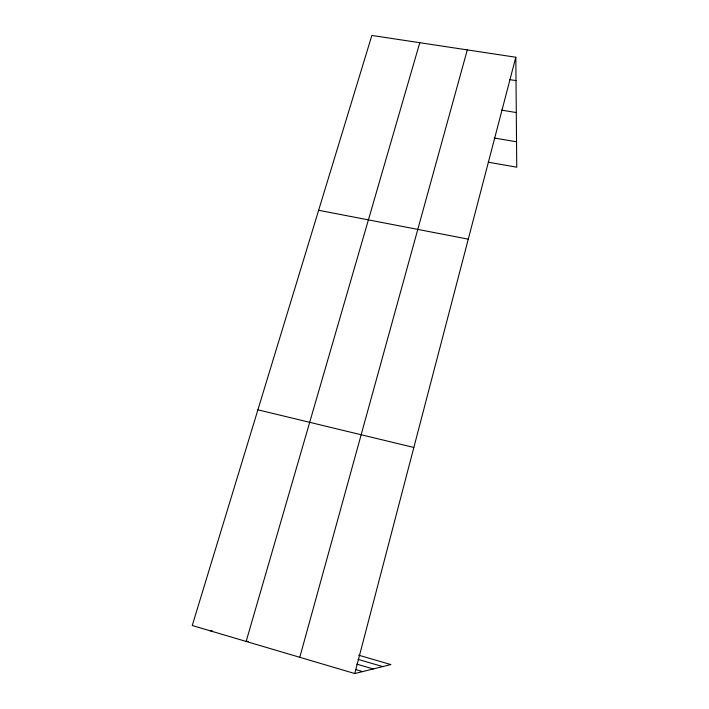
<?xml version="1.0" encoding="UTF-8"?>
<svg xmlns="http://www.w3.org/2000/svg" width="709" height="709" viewBox="0 0 709 709"><rect width="100%" height="100%" fill="white"/><g stroke="black" fill="none" stroke-linecap="round" stroke-linejoin="round"><path stroke-width="1.06" d="M354.766 673.55L515.815 57.243L371.853 35.45L192.245 625.515L354.766 673.55L390.881 664.572L358.71 655.205M299.783 657.296L467.293 49.896M419.781 42.708L246.147 641.45L248.274 641.379M210.059 630.78L212.257 630.788M509.762 79.63L516.019 80.604M501.564 110.134L516.294 112.545M494.129 137.998L516.542 141.8M488.288 162.219L516.755 167.2L515.815 57.243M318.633 210.281L468.286 239.146M257.899 409.811L413.843 447.468M358.054 659.379L382.745 666.593M356.724 664.12L373.226 668.959M355.377 669.456L362.645 671.591"/></g></svg>
